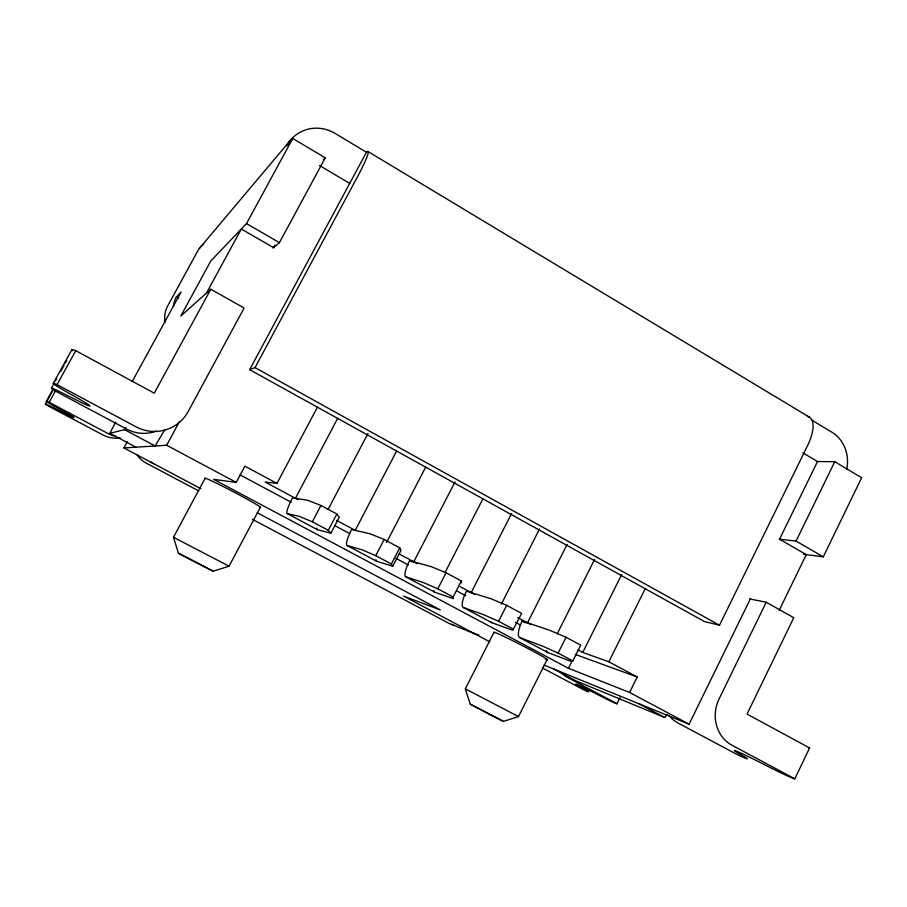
<?xml version="1.0" encoding="UTF-8"?>
<svg xmlns="http://www.w3.org/2000/svg" width="907" height="907" viewBox="0 0 907 907"><rect width="100%" height="100%" fill="white"/><g stroke="black" fill="none" stroke-linecap="round" stroke-linejoin="round"><path stroke-width="1.36" d="M668.913 715.385A32.028 29.33 -76.1 0 0 677.824 722.902L736.495 754.182A24.84 0.952 26.9 0 0 744.386 756.721L737.561 752.742A25.736 0.998 26.9 0 1 737.425 751.552A25.736 0.998 26.9 0 1 757.334 761.041L770.587 767.764A26.7 1.066 26.8 0 0 794.815 778.818L809.6 747.958L747.039 714.092L793.761 617.735L766.245 602.237L749.601 598.903M779.136 610.422L806.278 554.63L779.532 539.223L817.513 461.538L834.769 461.697L861.65 477.728L823.295 556.819L803.489 554.268M766.245 602.237L719.081 698.957A34.693 31.45 -76.4 0 0 731.949 745.225L794.815 778.818M779.238 539.189L796.063 541.082L834.769 461.697M272.996 248.008L279.435 242.634L325.25 157.841L292.768 138.476L286.533 145.868A37.108 35.26 56.2 0 1 335.193 133.465L366.439 152.263L249.652 369.659L704.422 621.522L719.489 625.24L807.615 445.507A33.91 14.206 -57.2 0 0 807.4 416.381M544.075 665.114L689.093 724.194L750.282 599.039M317.473 407.073L276.986 483.408L244.89 466.164L236.228 482.388L213.621 479.35L568.451 668.278L629.594 692.438L637.236 677.007L608.869 661.77L582.748 652.462L577.963 649.888M542.25 667.858L581.886 688.867A18.968 0.59 27.2 0 0 585.332 689.705L579.278 686.293A19.455 0.612 27.2 0 1 577.237 684.558A19.455 0.612 27.2 0 1 591.16 691.281L601.08 696.338A19.977 0.646 27.2 0 0 616.964 703.685L620.037 697.472M608.869 661.77L645.296 588.541M568.451 668.278L572.226 660.738M572.816 660.931L580.718 645.149L566.059 637.27L549.823 630.331L522.228 621.046A16.689 5.567 -62.2 0 0 519.983 637.712L547.805 652.541L570.934 661.339L572.816 660.931L558.122 653.085L541.989 645.886L519.983 637.712M582.748 652.462L621.635 574.653M557.159 633.936L594.504 559.619M494.054 632.224L465.302 688.878L470.257 704.161L492.342 715.895L503.351 721.405L518.498 716.575L547.057 659.718M558.122 653.085L566.059 637.27M527.511 622.814L567.102 544.449M463.534 607.599L483.216 614.504L498.589 621.284L506.684 605.343L521.638 613.393L512.75 630.274L491.9 622.724L463.534 607.599A16.848 4.932 -62 0 1 466.459 591.126L491.197 598.824L506.684 605.343M501.401 604.028L539.54 528.94M471.198 592.6L511.616 513.464M445.178 572.294L482.875 498.907M446.063 572.748L431.369 566.682L409.601 560.628A17.018 4.274 -61.9 0 0 405.962 576.897L423.24 582.487L437.809 588.813L446.063 572.748L461.334 580.968L461.436 582.838M405.962 576.897L434.895 592.328L453.387 598.575L453.126 596.999L461.334 580.968M135.959 447.185L109.849 433.319L115.677 422.004M392.776 566.217L391.382 564.018L399.749 547.851L384.16 539.472L370.294 533.86L351.633 529.529A17.176 3.583 -61.7 0 0 347.245 545.583L376.756 561.32L392.776 566.217L400.996 550.356L399.749 547.851M413.773 561.784L455.042 481.878M347.245 545.583L361.995 549.789L375.736 555.662L384.16 539.472M386.586 542.397L425.632 467.207M396.688 450.915L355.204 530.357L336.622 520.391M330.896 533.18L328.311 530.323L336.86 514.031L320.919 505.471L307.938 500.347L292.496 497.818A17.358 2.857 -61.6 0 0 287.349 513.634L317.45 529.688L330.896 533.18L339.275 517.194L336.86 514.031M287.349 513.634L299.469 516.4L312.337 521.786L320.919 505.471M328.096 509.428L368.004 433.421M295.444 498.294L337.721 418.263M205.163 478.204L173.475 537.307L178.441 553.27L188.883 558.893L213.009 571.217L229.063 566.217L260.377 507.206M249.652 369.659L255.026 367.618L357.369 177.001A36.62 3.526 -60.3 0 0 366.439 152.263M127.286 441.766L123.919 447.945L166.661 445.246L179.393 421.71M274.844 245.117L273.506 247.588L241.296 229.029L206.433 293.142M75.769 350.68L57.039 384.625L136.005 426.812A38.763 38.173 25.1 0 0 188.18 411.54L244.119 308.017L210.798 289.242L154.281 393.185L75.769 350.68A29.341 2.086 28.4 0 0 72.492 350.726M210.798 289.242L180.799 316.033L210.843 260.899L246.489 223.598L292.768 138.476M132.195 381.598L181.083 292.043L176.309 297.043A26.008 25.362 42.9 0 0 173.373 306.577M53.252 383.4L71.823 349.751M51.393 388.264L54.046 383.434M55.384 381.019L56.71 378.616M60.701 371.382L64.034 365.351M65.361 362.936L66.699 360.521M46.404 401.279L53.025 389.284M45.35 404.046L53.252 389.715M120.325 437.911A27.267 26.768 14.8 0 1 103.035 435.009L47.697 405.678A20.872 0.692 27.9 0 1 54.93 408.433L64.408 413.241A21.496 0.737 27.9 0 0 65.304 412.288L55.826 407.028A22.017 0.771 27.9 0 1 49.182 402.311L55.849 390.237M109.849 433.319L124.542 429.669L125.926 427.288M164.904 429.544L155.154 445.972L124.542 429.669M199.381 248.405L292.043 138.374M554.041 669.173L576.546 681.123L664.774 717.516L667.45 714.342M323.255 159.813L325.25 157.841M178.441 553.27L184.314 556.104M276.986 483.408L265.116 482.025L297.847 499.587M470.257 704.161L492.909 715.77M173.668 537.363L229.063 566.217M575.367 654.446L637.236 677.007M518.498 716.575L465.801 689.105M451.108 624.277L475.994 634.242M185.402 556.649L198.168 563.224M199.245 563.791L201.411 564.925M202.488 565.492L205.401 567.022M123.919 447.945L200.832 488.692M489.667 641.725L403.49 596.069L440.314 609.923L257.316 512.784M198.678 490.891L146.22 463.137A24.489 24.228 11.1 0 1 136.934 454.52M252.384 519.326L448.466 623.098A23.106 22.085 -73.8 0 0 453.885 625.082M49.182 402.311L108.318 433.705A29.115 28.605 16.2 0 0 115.438 436.369M616.964 703.685L567.204 677.268A26.586 24.863 -75.1 0 1 560.367 671.826M493.93 716.303L503.351 721.405M166.661 445.246L236.228 482.388M629.594 692.438L689.093 724.194M639.05 703.809L664.774 717.516M206.377 567.544L213.009 571.217M240.072 474.883L291.181 502.251M334.808 525.607L349.762 533.622M395.883 558.315L408.343 564.993M456.958 591.024L465.676 595.706M515.539 622.406L520.527 625.07M312.337 521.786L328.311 530.323M375.736 555.662L391.382 564.018M437.809 588.813L453.126 596.999M498.589 621.284L513.589 629.299M399.205 553.973L417.379 563.723M460.019 586.602L474.883 594.584M517.761 617.588L531.128 624.764M409.601 560.628L412.084 561.966M522.228 621.046L525.811 622.962M255.026 367.618L719.489 625.24M176.309 297.043L178.702 298.38M246.489 223.598L279.435 242.634M796.063 541.082L823.295 556.819M319.491 165.459L349.694 183.418M802.978 452.888L817.513 461.538M367.913 151.503L809.191 417.039M811.38 419.862L831.866 432.185A33.378 30.169 -88.6 0 1 846.707 469.112M164.972 322.529L164.711 318.323A24.5 23.933 40.8 0 1 167.591 306.158L197.715 251.035A24.444 23.673 46.8 0 1 203.701 243.96M547.805 652.541A16.598 5.873 -62.2 0 1 546.263 650.614M491.9 622.724A16.768 5.249 -62.1 0 1 490.868 621.749M434.895 592.328A16.927 4.603 -61.9 0 1 434.385 591.999M434.011 591.432A16.927 4.603 -61.9 0 1 433.795 590.616M376.756 561.32A17.097 3.934 -61.8 0 1 375.895 559.721M317.45 529.688A17.267 3.231 -61.7 0 1 316.826 528.214M205.175 478.579A31.371 1.247 27.7 0 1 233.212 491.685A31.371 1.247 27.7 0 1 260.105 507.432M494.406 632.735A29.954 1.122 27.2 0 1 523.248 646.067A29.954 1.122 27.2 0 1 545.345 659.162M57.039 384.625A29.421 1.383 28.1 0 0 65.667 391.37L78.217 398.468A28.491 1.292 28.1 0 1 76.641 400.157L64.114 393.842A27.403 1.202 28 0 0 54.409 390.543L126.753 429.113A35.543 34.988 21.8 0 0 155.981 431.188M809.6 747.958A26.632 1.61 26.5 0 1 808.545 747.901M478.919 635.081A24.455 23.276 -74.3 0 1 473.205 633.007M153.646 463.692A25.963 25.725 12.8 0 1 150.743 461.901"/></g></svg>
